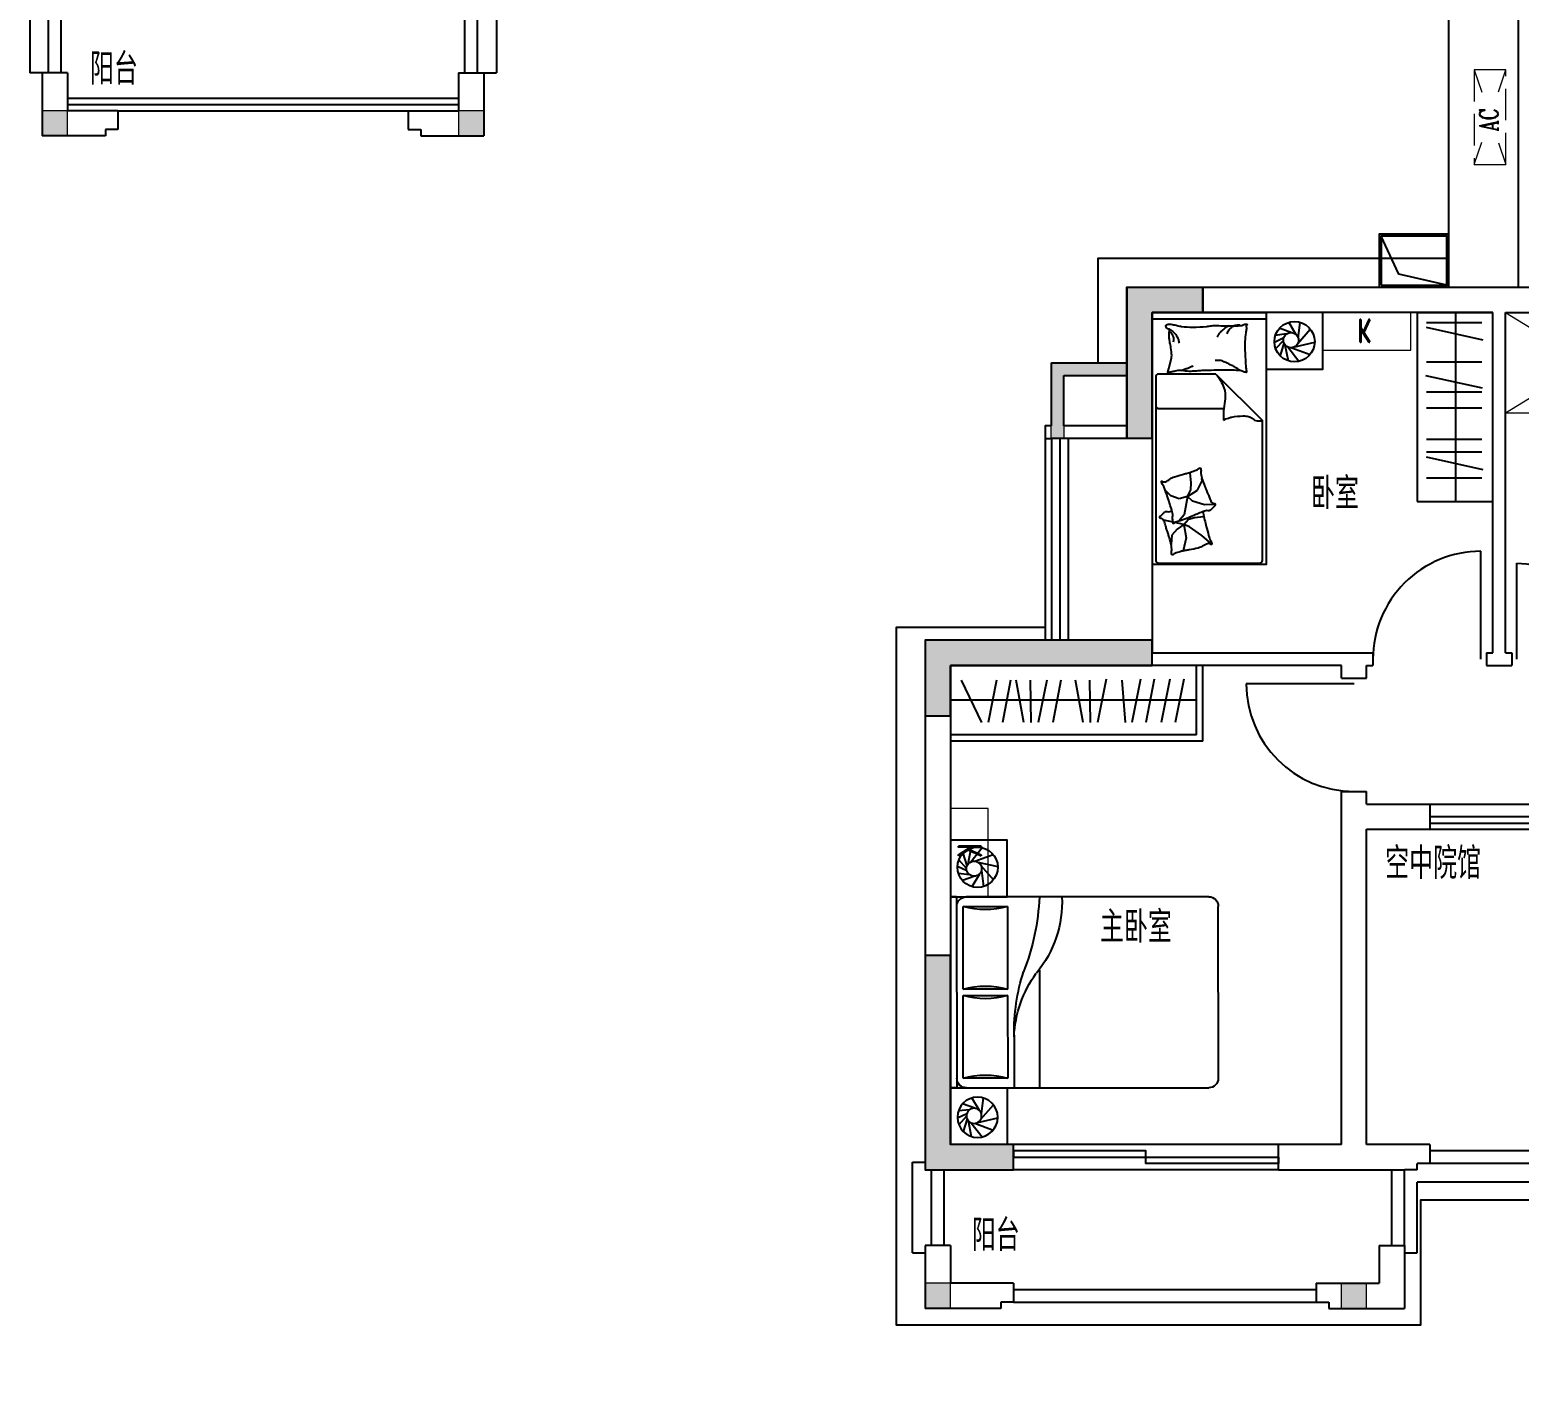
# Model space of a CAD drawing. Extents: x -503369 to -468969, y -592991 to -562131.
# Drawn here: x -502769 to -490959, y -592991 to -582319 of the extents above; entities that cross this region are included whole.
import ezdxf
from ezdxf.enums import TextEntityAlignment as Align

# ---------------------------------------------------------------- set-up
doc = ezdxf.new("R2010")
doc.units = 0
doc.header["$LTSCALE"] = 1000
doc.header["$MEASUREMENT"] = 0
doc.linetypes.add('DASH', pattern=[0.35, 0.25, -0.1])
doc.layers.get('0').update_dxf_attribs({"linetype": 'CONTINUOUS'})
for name, color, linetype, lineweight in [('AC', 11, 'CONTINUOUS', 9), ('FUR1', 223, 'CONTINUOUS', 0), ('GZH1', 8, 'CONTINUOUS', 9), ('GZZ1', 40, 'CONTINUOUS', 9), ('PS', 30, 'CONTINUOUS', 9), ('房间名称', 7, 'CONTINUOUS', 9), ('轴线尺寸', 3, 'CONTINUOUS', 13)]:
    doc.layers.add(name, color=color, linetype=linetype, lineweight=lineweight)
for name, color, linetype in [('F', 8, 'CONTINUOUS'), ('FUR', 8, 'CONTINUOUS'), ('H1', 8, 'CONTINUOUS'), ('see', 200, 'CONTINUOUS'), ('STAIR', 3, 'CONTINUOUS'), ('WALL', 2, 'CONTINUOUS'), ('WINDOW', 3, 'CONTINUOUS'), ('WINDOW_TEXT', 7, 'CONTINUOUS'), ('Z1', 2, 'CONTINUOUS'), ('栏杆', 140, 'CONTINUOUS'), ('烟道', 193, 'CONTINUOUS'), ('热水器', 193, 'CONTINUOUS'), ('看线', 4, 'CONTINUOUS')]:
    doc.layers.add(name, color=color, linetype=linetype)
doc.layers.get('轴线尺寸').off()
doc.styles.add('_HZTXT1', font='romand.shx', dxfattribs={"width": 0.7, "bigfont": 'hztxt.shx'})
doc.styles.add('_ROMANC', font='ROMANC', dxfattribs={"width": 0.6})
doc.styles.add('DIM_FONT', font='ROMAND.shx', dxfattribs={"width": 0.7})
doc.styles.add('SIMPLEX', font='SIMPLEX.SHX')
doc.styles.get("Standard").update_dxf_attribs({"font": 'GBENOR', "bigfont": 'GBCBIG'})
doc.styles.add('ZBHZ', font='simplex.shx', dxfattribs={"width": 0.7, "bigfont": 'zbhz.shx'})

# ---------------------------------------------------------------- blocks, each defined once
blk = doc.blocks.new('dghy')
at = {"layer": 'H1'}
for points in [[(441441, 437841), (441641, 437841), (441441, 436641), (441641, 436641)], [(441641, 437841), (442041, 437841), (441641, 437641), (442041, 437641)], [(439841, 435041), (440041, 434841), (439841, 434441), (440041, 434441)], [(439841, 435041), (441641, 435041), (440041, 434841), (441641, 434841)], [(439841, 432541), (440041, 432541), (439841, 430841), (440041, 431041)], [(440041, 431041), (440541, 431041), (439841, 430841), (440541, 430841)]]:
    blk.add_solid(points, dxfattribs=at)
at = {"layer": 'Z1'}
for points in [[(441641, 437641), (441641, 436641), (441441, 436641), (441441, 437841), (442041, 437841), (442041, 437641)], [(440041, 434841), (441641, 434841), (441641, 435041), (439841, 435041), (439841, 434441), (440041, 434441)], [(440541, 430841), (440541, 431041), (440041, 431041), (440041, 432541), (439841, 432541), (439841, 430841)]]:
    blk.add_lwpolyline(points, close=True, dxfattribs=at)
blk = doc.blocks.new('gdgdg')
at = {"layer": 'see'}
for p, q in [((538862, 351966), (538862, 351366)), ((538962, 351966), (538862, 351966)), ((542562, 351966), (542562, 351366)), ((539012, 351366), (538862, 351366)), ((542412, 351366), (542562, 351366)), ((539562, 351066), (541862, 351066))]:
    blk.add_line(p, q, dxfattribs=at)
at = {"layer": 'WALL'}
for p, q in [((539162, 352166), (539662, 352166)), ((539662, 351966), (539662, 352166)), ((542262, 352166), (541762, 352166)), ((541762, 351966), (541762, 352166)), ((539662, 351966), (538962, 351966)), ((541762, 351966), (542462, 351966)), ((538962, 351366), (538962, 350866)), ((539162, 351366), (538962, 351366)), ((539162, 351366), (539162, 351066)), ((542262, 351366), (542462, 351366)), ((542262, 351366), (542262, 351066)), ((542462, 351366), (542462, 350866)), ((539562, 351066), (539162, 351066)), ((539562, 351066), (539562, 350916)), ((541862, 351066), (541862, 350916)), ((541862, 351066), (542262, 351066)), ((539562, 350916), (539462, 350916)), ((539462, 350916), (539462, 350866)), ((541862, 350916), (541962, 350916)), ((541962, 350916), (541962, 350866)), ((539462, 350866), (538962, 350866)), ((541962, 350866), (542462, 350866))]:
    blk.add_line(p, q, dxfattribs=at)
at = {"layer": 'WINDOW'}
for p, q in [((539662, 352166), (541762, 352166)), ((539662, 351966), (541762, 351966))]:
    blk.add_line(p, q, dxfattribs=at)
for points in [[(539662, 352016), (540712, 352016), (540712, 352066), (539662, 352066)], [(541762, 352066), (540712, 352066), (540712, 352116), (541762, 352116)], [(541762, 352066), (540712, 352066), (540712, 352116), (541762, 352116)]]:
    blk.add_lwpolyline(points, close=True, dxfattribs=at)
at = {"layer": '栏杆'}
for p, q in [((539012, 351366), (539012, 351966)), ((539112, 351366), (539112, 351966)), ((542312, 351366), (542312, 351966)), ((542412, 351366), (542412, 351966)), ((539162, 351166), (542262, 351166)), ((539162, 351116), (542262, 351116))]:
    blk.add_line(p, q, dxfattribs=at)
blk = doc.blocks.new('_C10HGB')
at = {"linetype": 'DASH'}
for p, q in [((0, 250), (177, 191)), ((750, 250), (573, 191)), ((172, 57), (0, 0)), ((575, 58), (750, 0))]:
    blk.add_line(p, q, dxfattribs=at)
blk.add_lwpolyline([(750, 0), (750, 250), (0, 250), (0, 0), (750, 0)], dxfattribs=at)
at = {"style": '_ROMANC', "width": 0.7}
blk.add_text('AC', height=148.6, rotation=360, dxfattribs=at).set_placement((261, 60))
at = {"style": 'DIM_FONT', "width": 0.8, "flags": 9}
for tag in ['XSIZE', 'YSIZE']:
    blk.add_attdef(tag, (0, 0), '', height=0.5, dxfattribs=at)
blk = doc.blocks.new('_DBLK')
blk.add_line((-0.45, 0), (-0.45, -0.95))
blk.add_arc((-0.45, 0), 0.95, 270, 0)
at = {"layer": 'WINDOW_TEXT', "style": 'SIMPLEX', "flags": 9}
blk.add_attdef('A', text='', height=1, dxfattribs=at).set_placement((0, 1.5), align=Align.MIDDLE)
blk = doc.blocks.new('_WBLK')
for p, q in [((-0.5, 0.5), (0.5, 0.5)), ((0.5, 0.1667), (-0.5, 0.1667)), ((0.5, -0.1667), (-0.5, -0.1667)), ((-0.5, -0.5), (0.5, -0.5))]:
    blk.add_line(p, q)
at = {"layer": 'WINDOW_TEXT', "style": 'SIMPLEX', "flags": 9}
blk.add_attdef('A', text='', height=1, dxfattribs=at).set_placement((0, 1.5), align=Align.MIDDLE)
blk = doc.blocks.new('A$C3C1C112D')
for p, q in [((690, 706), (0, 706)), ((0, 50), (0, 706)), ((43, 670), (0, 670)), ((43, 671), (43, 640)), ((43, 640), (126, 640)), ((126, 640), (126, 671)), ((690, 670), (126, 670)), ((468, 619), (468, 607)), ((478, 610), (478, 593)), ((543, 610), (478, 610)), ((543, 593), (543, 610)), ((560, 618), (560, 607)), ((690, 706), (690, 50)), ((0, 561), (690, 561)), ((38, 562), (38, 95)), ((478, 593), (543, 593)), ((652, 562), (652, 95)), ((640, 0), (50, 0)), ((612, 55), (78, 55))]:
    blk.add_line(p, q)
blk.add_lwpolyline([(428, 611, 0.185158), (433, 599, 0.102042), (453, 584, 0.060862), (478, 576, 0.047173), (511, 573, 0.047173), (545, 576, 0.060862), (570, 584, 0.102042), (590, 599, 0.185158), (595, 611, 0.185158), (590, 624, 0.102042), (570, 638, 0.060862), (545, 647, 0.047173), (511, 650, 0.047173), (478, 647, 0.060862), (453, 638, 0.102042), (433, 624, 0.185158)], format="xyb", close=True)
for points in [[(560, 618, 0.259034), (558, 621, 0.076276), (546, 626, 0.036515), (533, 629, 0.026615), (514, 630, 0.026615), (495, 629, 0.036515), (482, 626, 0.076276), (470, 621, 0.259034), (468, 618, 0.078462), (468, 617, 0.056762)], [(560, 607, 0.259034), (558, 611, 0.076276), (546, 616, 0.036515), (533, 618, 0.026615), (514, 619, 0.026615), (495, 618, 0.036515), (482, 616, 0.076276), (470, 611, 0.259034), (468, 607, 0.259034), (470, 604, 0.056762), (478, 600, 0.036515)], [(543, 598, 0.008736), (546, 599, 0.076276), (558, 604, 0.259034), (560, 607, 0.259034)]]:
    blk.add_lwpolyline(points, format="xyb")
blk.add_circle((86, 671), 17.5)
for centre, radius, start, end in [((50, 50), 50, 180.0011, 270.0011), ((78, 95), 40, 180.0011, 270.0011), ((612, 95), 40, 270.0011, 0.0011), ((640, 50), 50, 270.0011, 0.0011)]:
    blk.add_arc(centre, radius, start, end)
at = {"oblique": 0, "width": 0.8, "flags": 9}
for tag in ['XSIZE', 'YSIZE']:
    blk.add_attdef(tag, (345, 706), '', height=0.5, rotation=0.0011, dxfattribs=at)
blk = doc.blocks.new('K')
at = {"layer": 'AC'}
blk.add_lwpolyline([(0, 0), (700, 0), (700, -300), (0, -300)], close=True, dxfattribs=at)
at = {"layer": 'AC', "style": '_HZTXT1', "width": 0.7}
blk.add_text('K', height=180, rotation=360, dxfattribs=at).set_placement((278, -244))
blk = doc.blocks.new('A$C508A78C2')
at = {"layer": 'AC', "xscale": -1, "rotation": 270}
blk.add_blockref('K', (300, 0), dxfattribs=at)
blk = doc.blocks.new('KT1')
at = {"layer": 'AC'}
blk.add_lwpolyline([(243659, 39366), (244009, 39366), (244009, 39966), (243659, 39966)], close=True, dxfattribs=at)
at = {"layer": 'AC', "style": '_HZTXT1', "width": 0.7}
blk.add_text('K', height=180, rotation=270, dxfattribs=at).set_placement((243748, 39714))
blk = doc.blocks.new('f')
at = {"layer": '热水器'}
blk.add_lwpolyline([(497435, 492394), (497435, 492144), (496935, 492144), (496935, 492394)], close=True, dxfattribs=at)
at = {"layer": '热水器', "style": '_HZTXT1', "oblique": -180, "text_generation_flag": 4, "width": 0.7}
blk.add_text('H', height=180, rotation=180, dxfattribs=at).set_placement((497262, 492182))
blk = doc.blocks.new('A$C69646BA1')
at = {"layer": 'FUR1'}
for p, q in [((65, 37), (7, 92)), ((38, 1), (9, 80)), ((519, 0), (38, 1)), ((41, 1), (518, 0)), ((99, 23), (459, 23)), ((420, 105), (138, 106)), ((138, 106), (420, 105)), ((495, 37), (552, 95)), ((548, 78), (519, 0))]:
    blk.add_line(p, q, dxfattribs=at)
for centre, radius in [((281, 173), 31.6), ((281, 173), 23), ((179, 66), 16.3), ((379, 65), 16.3)]:
    blk.add_circle(centre, radius, dxfattribs=at)
for centre, radius, start, end in [((307, 153), 307, 115.0915, 193.7817), ((279, 178), 244, 10.8497, 168.9284), ((279, 203), 250, 63.3535, 114.1543), ((248, 152), 309, 346.3232, 62.5659), ((139, 207), 101, 169.873, 269.3444), ((420, 206), 100, 270.0131, 10.3251), ((100, 73), 50, 226.7074, 269.8889), ((460, 72), 49.8, 269.7832, 315.4333)]:
    blk.add_arc(centre, radius, start, end, dxfattribs=at)
blk = doc.blocks.new('A$C466029EA')
for p, q in [((80, 200), (80, 430)), ((420, 200), (420, 430)), ((110, 260), (390, 260)), ((0, 30), (0, 170)), ((30, 200), (470, 200)), ((500, 170), (500, 30)), ((470, 0), (30, 0))]:
    blk.add_line(p, q)
for centre, radius, start, end in [((477, 413), 398, 143.3619, 202.5495), ((250, 590), 110, 33.4509, 146.5491), ((23, 413), 398, 337.4505, 36.6381), ((30, 170), 30, 90, 180), ((470, 170), 30, 0, 90), ((30, 30), 30, 180, 270), ((470, 30), 30, 270, 0)]:
    blk.add_arc(centre, radius, start, end)
at = {"style": 'DIM_FONT', "width": 0.8, "flags": 9}
for tag in ['YSIZE', 'XSIZE']:
    blk.add_attdef(tag, (250, 0), '', height=0.5, dxfattribs=at)
blk = doc.blocks.new('hdgfd')
at = {"layer": 'FUR1'}
for p, q in [((714922, 322637), (714852, 322637)), ((714852, 322627), (714852, 322637)), ((714922, 322627), (714852, 322627)), ((714862, 322487), (714862, 322627)), ((714912, 322617), (714862, 322617)), ((714912, 322487), (714912, 322627)), ((714922, 322627), (714922, 322637))]:
    blk.add_line(p, q, dxfattribs=at)
for radius, start, end in [(50, 120, 60), (45, 123.749, 56.251), (25, 180, 0)]:
    blk.add_arc((714887, 322487), radius, start, end, dxfattribs=at)
blk = doc.blocks.new('A$C64DF1172')
at = {"layer": 'PS', "linetype": 'ByBlock'}
h = blk.add_hatch(dxfattribs=at)
h.set_pattern_fill('ANSI31', color=256, scale=150, angle=180, style=0)
h.set_pattern_definition([(315, (-453209.595, 198025.227), (-13.25825215, -13.25825215), [])])
h.paths.add_polyline_path([(20, 70, 1), (120, 70, 1)])
for p, q in [((70, 140, 0), (70, 0, 0)), ((0, 70, 0), (140, 70, 0))]:
    blk.add_line(p, q, dxfattribs=at)
blk.add_circle((70, 70, 0), 50, dxfattribs=at)
blk = doc.blocks.new('JAFDSF')
at = {"layer": 'FUR1'}
for p, q in [((707041, 322322), (705741, 322322)), ((705741, 321522), (707041, 322322)), ((707041, 321522), (705741, 322322))]:
    blk.add_line(p, q, dxfattribs=at)
at = {"layer": 'WALL'}
for p, q in [((707041, 322322), (707041, 321522)), ((707041, 322322), (707341, 322322)), ((707141, 322222), (707141, 321522)), ((707341, 322222), (707141, 322222)), ((707141, 321522), (707341, 321522))]:
    blk.add_line(p, q, dxfattribs=at)
at = {"layer": 'FUR1', "xscale": -1}
for name, p, rotation in [('A$C69646BA1', (707342, 323850), 89.88893833648052), ('A$C466029EA', (707341, 323072), 90), ('hdgfd', (384404, -392965), 270)]:
    blk.add_blockref(name, p, dxfattribs=dict(at, rotation=rotation))
at = {"layer": 'PS', "xscale": 1.5, "yscale": 1.5, "zscale": 1.5, "rotation": 270}
blk.add_blockref('A$C64DF1172', (707036, 322577, 0), dxfattribs=at)
blk = doc.blocks.new('sdsf')
at = {"layer": '烟道'}
for points in [[(791666, 418028), (792216, 418028), (792216, 418448), (791666, 418448)], [(791681, 418043), (792201, 418043), (792201, 418433), (791681, 418433)]]:
    blk.add_lwpolyline(points, close=True, dxfattribs=at)
blk.add_lwpolyline([(792201, 418043), (791822, 418132), (791681, 418433)], dxfattribs=at)
blk = doc.blocks.new('REF1')
for p, q in [((-300, -566), (300, -566)), ((-250, -610), (-250, -650)), ((-250, -650), (-220, -650)), ((-220, -610), (-220, -650))]:
    blk.add_line(p, q)
blk.add_lwpolyline([(-300, -610), (300, -610), (300, 0), (-300, 0)], close=True)
blk = doc.blocks.new('M_E29JIV')
at = {"color": 0, "linetype": 'ByBlock'}
for p, q in [((0, -307), (0, 307)), ((31, 337), (419, 337)), ((82, 245), (82, 40)), ((358, 307), (143, 307)), ((419, -20), (419, 245)), ((450, 307), (450, -307)), ((48, 2), (57, -12)), ((59, 31), (163, 70)), ((173, 53), (87, -18)), ((163, 70), (173, 53)), ((143, -82), (358, -82)), ((82, -184), (82, -245)), ((358, -123), (143, -123)), ((419, -245), (419, -184)), ((419, -338), (31, -338)), ((143, -307), (358, -307))]:
    blk.add_line(p, q, dxfattribs=at)
for centre, radius in [((251, 112), 25.6), ((51, 61), 20.5), ((51, -61), 20.5), ((51, -143), 20.5), ((251, -210), 25.6)]:
    blk.add_circle(centre, radius, dxfattribs=at)
for centre, radius, start, end in [((31, 307), 30.7, 90, 180), ((143, 245), 61.4, 90, 180), ((358, 245), 61.4, 0, 90), ((419, 307), 30.7, 0, 90), ((66, 12), 20.5, 110.5377, 210), ((74, -2), 20.5, 210, 309.4623), ((143, -20), 61.4, 180, 270), ((358, -20), 61.4, 270, 0), ((143, -184), 61.4, 90, 180), ((358, -184), 61.4, 0, 90), ((31, -307), 30.7, 180, 270), ((143, -245), 61.4, 180, 270), ((358, -245), 61.4, 270, 0), ((419, -307), 30.7, 270, 0)]:
    blk.add_arc(centre, radius, start, end, dxfattribs=at)
at = {"style": 'DIM_FONT', "width": 0.8, "flags": 9}
for tag in ['XSIZE', 'YSIZE']:
    blk.add_attdef(tag, (0, 0), '', height=0.5, dxfattribs=at)
blk = doc.blocks.new('A$C65CE207E')
for p, q in [((500, 700), (0, 700)), ((0, 700), (0, 0)), ((44, 649), (387, 649)), ((44, 27), (44, 649)), ((52, 607), (68, 607)), ((52, 543), (52, 607)), ((77, 624), (66, 624)), ((68, 607), (68, 543)), ((100, 27), (100, 649)), ((387, 649), (387, 27)), ((500, 0), (500, 700)), ((68, 543), (52, 543)), ((78, 532), (66, 532)), ((52, 70), (52, 134)), ((52, 134), (68, 134)), ((77, 151), (66, 151)), ((68, 134), (68, 70)), ((387, 27), (44, 27)), ((68, 70), (52, 70)), ((78, 59), (66, 59)), ((0, 0), (500, 0))]:
    blk.add_line(p, q)
for points in [[(57, 607, -0.008736), (58, 610, -0.076276), (63, 622, -0.259034), (66, 624, -0.259034)], [(66, 624, -0.259034), (70, 622, -0.076276), (75, 610, -0.036515), (77, 597, -0.026615), (78, 578, -0.026615), (77, 559, -0.036515), (75, 546, -0.076276), (70, 534, -0.259034), (66, 532, -0.259034), (63, 534, -0.056762), (59, 543, -0.036515)], [(77, 624, -0.259034), (80, 622, -0.076276), (85, 610, -0.036515), (88, 597, -0.026615), (89, 578, -0.026615), (88, 559, -0.036515), (85, 546, -0.076276), (80, 534, -0.259034), (77, 532, -0.078462), (76, 532, -0.056762)], [(57, 134, -0.008736), (58, 137, -0.076276), (63, 149, -0.259034), (66, 151, -0.259034)], [(66, 151, -0.259034), (70, 149, -0.076276), (75, 137, -0.036515), (77, 124, -0.026615), (78, 105, -0.026615), (77, 86, -0.036515), (75, 73, -0.076276), (70, 61, -0.259034), (66, 59, -0.259034), (63, 61, -0.056762), (59, 70, -0.036515)], [(77, 151, -0.259034), (80, 149, -0.076276), (85, 137, -0.036515), (88, 124, -0.026615), (89, 105, -0.026615), (88, 86, -0.036515), (85, 73, -0.076276), (80, 61, -0.259034), (77, 59, -0.078462), (76, 59, -0.056762)]]:
    blk.add_lwpolyline(points, format="xyb")
for centre, radius in [((241, 484), 82.5), ((241, 484), 31.6), ((241, 192), 82.5), ((241, 192), 31.6)]:
    blk.add_circle(centre, radius)
at = {"oblique": -180, "text_generation_flag": 4, "width": 0.8, "flags": 9}
for tag in ['YSIZE', 'XSIZE']:
    blk.add_attdef(tag, (500, 350), '', height=0.5, rotation=90, dxfattribs=at)
blk = doc.blocks.new('ht')
at = {"layer": '烟道'}
for points in [[(452112, 309628), (452112, 309078), (451612, 309078), (451612, 309628)], [(452097, 309613), (452097, 309093), (451627, 309093), (451627, 309613)]]:
    blk.add_lwpolyline(points, close=True, dxfattribs=at)
blk.add_lwpolyline([(452097, 309093), (452008, 309471), (451627, 309613)], dxfattribs=at)
blk = doc.blocks.new('hgsgdf')
at = {"layer": 'FUR1', "linetype": 'DASH'}
for p, q in [((673924, 475258), (673924, 477108)), ((675324, 477108), (674024, 477108))]:
    blk.add_line(p, q, dxfattribs=at)
at = {"layer": 'FUR1'}
for p in [(674124, 475258), (675324, 477058)]:
    blk.add_line(p, (674124, 477058), dxfattribs=at)
at = {"layer": 'see'}
blk.add_line((671624, 467658), (669824, 467658), dxfattribs=at)
at = {"layer": 'STAIR'}
for q in [(670674, 477058), (670074, 474758)]:
    blk.add_line((670074, 477058), q, dxfattribs=at)
at = {"layer": 'WALL'}
for p, q in [((670774, 477858), (670524, 477858)), ((670774, 477858), (670774, 477658)), ((671774, 477858), (671824, 477858)), ((671774, 477858), (671774, 477658)), ((672024, 477858), (675424, 477858)), ((670774, 477658), (670724, 477658)), ((671774, 477658), (673324, 477658)), ((673324, 476858), (673324, 477658)), ((673524, 477658), (675324, 477658)), ((673524, 476858), (673524, 477658)), ((675324, 474658), (675324, 477658)), ((673524, 476858), (673324, 476858)), ((673324, 474758), (673324, 475658)), ((673524, 475658), (673324, 475658)), ((673524, 474658), (673524, 475658)), ((667524, 473658), (667524, 474758)), ((667524, 474758), (670924, 474758)), ((670924, 474558), (670924, 474758)), ((671824, 474758), (672374, 474758)), ((671824, 474558), (671824, 474758)), ((672374, 474758), (672374, 474558)), ((673274, 474758), (673324, 474758)), ((673274, 474758), (673274, 474558)), ((674424, 474658), (673524, 474658)), ((674424, 474558), (674424, 474658)), ((675324, 474658), (675224, 474658)), ((675224, 474558), (675224, 474658)), ((670424, 474558), (667724, 474558)), ((667724, 473558), (667724, 474558)), ((670424, 471858), (670424, 474558)), ((670524, 471858), (670524, 474558)), ((670524, 474558), (670924, 474558)), ((672124, 473858), (672124, 474558)), ((672374, 474558), (672324, 474558)), ((672324, 471758), (672324, 474558)), ((674424, 474558), (673274, 474558)), ((675324, 474558), (675224, 474558)), ((675324, 467958), (675324, 474558)), ((672124, 471958), (672124, 473758)), ((667724, 471958), (665924, 471958)), ((665924, 471958), (665924, 467758)), ((667724, 471958), (667724, 471858)), ((671374, 471958), (672124, 471958)), ((667724, 471858), (669474, 471858)), ((669474, 471858), (669474, 471758)), ((670374, 471858), (670424, 471858)), ((670374, 471858), (670374, 471758)), ((670524, 471858), (670574, 471858)), ((670574, 471858), (670574, 471758)), ((671374, 471858), (671374, 471758)), ((669224, 471758), (666124, 471758)), ((666124, 471758), (666124, 467958)), ((669224, 471658), (669224, 471758)), ((669424, 471758), (669474, 471758)), ((669424, 471658), (669424, 471758)), ((670374, 471758), (670574, 471758)), ((671374, 471758), (672324, 471758)), ((669224, 471658), (669424, 471658)), ((669224, 470758), (669424, 470758)), ((669224, 467958), (669224, 470758)), ((669424, 470658), (669424, 470758)), ((669424, 470658), (669924, 470658)), ((669924, 470658), (669924, 470458)), ((671524, 470658), (671524, 470458)), ((671924, 470658), (671524, 470658)), ((671924, 470658), (671924, 467958)), ((669424, 467958), (669424, 470458)), ((669424, 470458), (669924, 470458)), ((671524, 470458), (671724, 470458)), ((671724, 470458), (671724, 467958)), ((669924, 467958), (669424, 467958)), ((669924, 467958), (669924, 467808)), ((671524, 467958), (671524, 467808)), ((671524, 467958), (671724, 467958)), ((671924, 467958), (672324, 467958)), ((672324, 467958), (672324, 467758)), ((674624, 467958), (675324, 467958)), ((674624, 467958), (674624, 467758)), ((669924, 467808), (669824, 467808)), ((669824, 467758), (669824, 467808)), ((671524, 467808), (671624, 467808)), ((671624, 467758), (671624, 467808)), ((669824, 467758), (669724, 467758)), ((671624, 467758), (672324, 467758)), ((674624, 467758), (675324, 467758))]:
    blk.add_line(p, q, dxfattribs=at)
at = {"layer": 'WINDOW'}
for p, q in [((667724, 473558), (667724, 471958)), ((669924, 470658), (671524, 470658)), ((669924, 470458), (671524, 470458)), ((672324, 467958), (674624, 467958)), ((672324, 467758), (674624, 467758))]:
    blk.add_line(p, q, dxfattribs=at)
for points in [[(669924, 470508), (670724, 470508), (670724, 470558), (669924, 470558)], [(671524, 470558), (670724, 470558), (670724, 470608), (671524, 470608)], [(671524, 470558), (670724, 470558), (670724, 470608), (671524, 470608)], [(672324, 467808), (673424, 467808), (673424, 467858), (672324, 467858)], [(674624, 467858), (673424, 467858), (673424, 467908), (674624, 467908)], [(674624, 467858), (673424, 467858), (673424, 467908), (674624, 467908)]]:
    blk.add_lwpolyline(points, close=True, dxfattribs=at)
at = {"layer": '栏杆'}
for p, q in [((670624, 477658), (670624, 474758)), ((670724, 477658), (670724, 474758)), ((671524, 467908), (669924, 467908)), ((671524, 467808), (669924, 467808))]:
    blk.add_line(p, q, dxfattribs=at)
at = {"layer": 'AC'}
for name, p, rotation in [('_C10HGB', (670527, 475732), 90), ('A$C508A78C2', (666423, 470623), 180)]:
    blk.add_blockref(name, p, dxfattribs=dict(at, rotation=rotation))
at = {"layer": 'AC', "xscale": -1}
for name, p, rotation in [('K', (669074, 474258), 180), ('KT1', (714689, 711967), 90)]:
    blk.add_blockref(name, p, dxfattribs=dict(at, rotation=rotation))
at = {"layer": 'FUR1'}
blk.add_blockref('ht', (221911, 168031), dxfattribs=at)
for name, p, rotation in [('A$C65CE207E', (675074, 477108), 90), ('M_E29JIV', (673592, 476268), 4.66907463e-08), ('REF1', (673524, 474958), 89.99999993663398)]:
    blk.add_blockref(name, p, dxfattribs=dict(at, rotation=rotation))
at = {"layer": 'FUR1', "xscale": 0.9916666666395026, "yscale": 0.9916666666395026, "zscale": 0.9916666666666667, "rotation": 270.0000004304741}
blk.add_blockref('A$C3C1C112D', (672547, 477594), dxfattribs=at)
at = {"layer": 'WINDOW'}
for name, p, xscale, yscale, zscale in [('_DBLK', (671274, 477758), 1000, 1000, 1000), ('_WBLK', (671374, 474658), 900, 200, 900), ('_DBLK', (672824, 474658), 900, 900, 900)]:
    blk.add_blockref(name, p, dxfattribs=dict(at, xscale=xscale, yscale=yscale, zscale=zscale))
for name, p, xscale, yscale, zscale, rotation in [('_WBLK', (673424, 476258), 1200, 200.0000000001164, 1200, 90), ('_DBLK', (674824, 474608), 800, 800, 800, 180), ('_DBLK', (669924, 471808), 900, 900, 900, 180), ('_DBLK', (670974, 471808), -800, 800, 800, 180), ('_DBLK', (669324, 471208), 900, 900, 900, 270)]:
    blk.add_blockref(name, p, dxfattribs=dict(at, xscale=xscale, yscale=yscale, zscale=zscale, rotation=rotation))
at = {"layer": '房间名称', "xscale": -1, "rotation": 180}
blk.add_blockref('JAFDSF', (-35217, 796080), dxfattribs=at)
at = {"layer": '烟道'}
blk.add_blockref('sdsf', (-122142, 56730), dxfattribs=at)
at = {"layer": '热水器', "rotation": 90}
blk.add_blockref('f', (1165468, -20077), dxfattribs=at)
blk = doc.blocks.new('l4')
at = {"layer": 'GZH1'}
for points in [[(443048, 432176), (443248, 432176), (443048, 431976), (443248, 431976)], [(446348, 432176), (446548, 432176), (446348, 431976), (446548, 431976)], [(451048, 430176), (451148, 430076), (451048, 429576), (451148, 429576)], [(451048, 430176), (451648, 430176), (451148, 430076), (451648, 430076)], [(450048, 422876), (450248, 422876), (450048, 422676), (450248, 422676)], [(453348, 422876), (453548, 422876), (453348, 422676), (453548, 422676)]]:
    blk.add_solid(points, dxfattribs=at)
at = {"layer": 'GZZ1'}
for points in [[(443048, 431976), (443248, 431976), (443248, 432176), (443048, 432176)], [(446348, 431976), (446548, 431976), (446548, 432176), (446348, 432176)], [(450048, 422676), (450248, 422676), (450248, 422876), (450048, 422876)], [(453348, 422676), (453548, 422676), (453548, 422876), (453348, 422876)]]:
    blk.add_lwpolyline(points, close=True, dxfattribs=at)
blk.add_lwpolyline([(451648, 430076), (451148, 430076), (451148, 429576), (451048, 429576), (451048, 430176), (451648, 430176)], dxfattribs=at)
at = {"layer": 'H1'}
for points in [[(451648, 430776), (451848, 430776), (451648, 429576), (451848, 429576)], [(451848, 430776), (452248, 430776), (451848, 430576), (452248, 430576)], [(450048, 427976), (450248, 427776), (450048, 427376), (450248, 427376)], [(450048, 427976), (451848, 427976), (450248, 427776), (451848, 427776)], [(450048, 425476), (450248, 425476), (450048, 423776), (450248, 423976)], [(450248, 423976), (450748, 423976), (450048, 423776), (450748, 423776)]]:
    blk.add_solid(points, dxfattribs=at)
at = {"layer": 'Z1'}
for points in [[(451848, 430576), (451848, 429576), (451648, 429576), (451648, 430776), (452248, 430776), (452248, 430576)], [(450248, 427776), (451848, 427776), (451848, 427976), (450048, 427976), (450048, 427376), (450248, 427376)], [(450748, 423776), (450748, 423976), (450248, 423976), (450248, 425476), (450048, 425476), (450048, 423776)]]:
    blk.add_lwpolyline(points, close=True, dxfattribs=at)
blk = doc.blocks.new('A$C3D226BC4')
for p, q in [((0, 0), (0, 1500)), ((600, 1500), (0, 1500)), ((526, 1421, 0), (86, 1421, 0)), ((294, 0, 0), (294, 1500, 0)), ((600, 1500), (600, 0)), ((528, 1382, 0), (79, 1283, 0)), ((526, 1107, 0), (86, 1107, 0)), ((81, 900, 0), (530, 998, 0)), ((526, 871, 0), (86, 871, 0)), ((526, 742, 0), (86, 742, 0)), ((526, 494, 0), (86, 494, 0)), ((526, 393, 0), (86, 393, 0)), ((528, 354, 0), (79, 255, 0)), ((526, 187, 0), (86, 187, 0)), ((600, 0), (0, 0))]:
    blk.add_line(p, q)
blk = doc.blocks.new('M_C55HKH')
for p, q in [((0, -52), (900, -52)), ((26, -509), (26, -1968)), ((503, -489), (46, -489)), ((503, -489), (872, -858)), ((46, -761), (564, -761)), ((872, -1968), (872, -858)), ((299, -1273), (295, -1270)), ((307, -1352), (299, -1273)), ((146, -1456), (100, -1409)), ((278, -1459), (305, -1407)), ((278, -1459), (357, -1410)), ((305, -1407), (307, -1352)), ((357, -1410), (393, -1337)), ((393, -1337), (392, -1318)), ((211, -1478), (146, -1456)), ((278, -1459), (211, -1478)), ((278, -1459), (251, -1606)), ((317, -1498), (278, -1459)), ((412, -1527), (317, -1498)), ((495, -1523), (412, -1527)), ((163, -1664), (89, -1649)), ((219, -1643), (211, -1652)), ((251, -1606), (219, -1643)), ((249, -1682), (286, -1639)), ((286, -1639), (333, -1628)), ((333, -1628), (405, -1618)), ((154, -1766), (147, -1841)), ((196, -1718), (154, -1766)), ((249, -1682), (175, -1667)), ((249, -1682), (196, -1718)), ((249, -1682), (266, -1787)), ((292, -1700), (249, -1682)), ((391, -1769), (292, -1700)), ((469, -1839), (391, -1769)), ((266, -1787), (243, -1892)), ((46, -1988), (852, -1988))]:
    blk.add_line(p, q)
blk.add_lwpolyline([(0, -2000), (0, 0), (900, 0), (900, -2000)], close=True)
for points in [[(135, -134, -0.263368), (107, -115, -0.494818), (116, -96, -0.049225), (134, -94, -0.036831), (158, -96, -0.031893), (196, -104, 0.035782), (230, -111, 0.032941), (319, -117, 0.026564), (430, -111, 0.017905), (468, -106, -0.033397), (488, -104, -0.03204), (525, -104, 0.018442), (590, -107, 0.010837), (654, -107, 0.014624), (702, -104, 0.111249), (725, -96, -0.153708), (742, -92, -0.076444), (749, -94, -0.215512), (751, -96, -0.585858), (748, -99, 0.363489), (744, -102, 0.191716), (743, -113, -0.129675), (745, -130, -0.01735), (742, -147, 0.019326), (740, -162, 0.018818), (733, -230, 0.021828), (732, -289, 0.006204), (734, -323, 0.001963), (740, -430, 0.028341), (744, -466, -0.117014), (744, -475, -0.36606), (742, -476, -0.03973), (728, -473, -0.048309), (715, -468, 0.062981), (704, -464, 0.04058), (681, -461, 0.014345), (614, -458, 0.005484), (488, -459, 0.007153), (392, -462, 0.008762), (350, -465, -0.008153), (304, -468, -0.06251), (247, -463, 0.078669), (201, -461, 0.047825), (179, -466, -0.034494), (148, -473, -0.023571), (123, -476, -0.510228), (122, -475), (129, -445), (150, -363, 0.073041), (152, -343, 0.023305), (146, -282, 0.018299), (142, -259, -0.01097), (135, -221, -0.042281), (132, -187, -0.027201), (135, -133)], [(609, -107, 0.027842), (585, -118, 0.048685), (573, -126, 0.023666), (545, -150, 0.031223), (526, -171, 0.046801), (521, -179, 0.023191), (513, -196)], [(691, -102, 0.088153), (656, -105, 0.088153), (625, -120, 0.077547), (604, -142, 0.077547), (590, -169)], [(133, -150, -0.05369), (148, -163, -0.070312), (156, -175, -0.015448), (159, -183, -0.013244), (163, -194, -0.082127), (166, -212, -0.064164), (163, -235)], [(135, -134, -0.077379), (170, -159, -0.077379), (195, -194, -0.047525), (205, -218, -0.047525), (210, -244)], [(225, -460, 0.009729), (253, -451, 0.009729), (280, -441, 0.007971), (301, -432, 0.007971), (323, -423)], [(695, -462, 0.016108), (656, -436, 0.024599), (629, -421, 0.009477), (580, -397, 0.015937), (550, -385, 0.072521), (534, -381, 0.033339), (498, -381)], [(503, -489, -0.085272), (566, -599, -0.124044), (575, -686), (562, -782), (563, -854)], [(563, -854, -0.027362), (602, -838, -0.040834), (629, -830, -0.038441), (717, -821, -0.076528), (761, -826, -0.103649), (788, -840, 0.093398), (818, -857, 0.072727), (841, -861, 0.052315), (872, -858)], [(400, -1581, 0.025626), (402, -1591, 0.0108), (426, -1697, 0.00456), (445, -1769, 0.01125), (454, -1797, 0.069394), (462, -1813, -0.079756), (468, -1827, -0.106399), (469, -1839, -0.328642), (466, -1842, -0.299547), (461, -1840, 0.189917), (454, -1835, 0.033518), (446, -1833, 0.075627), (442, -1833, 0.053489), (436, -1835, 0.017838), (418, -1843, 0.038394), (397, -1855, -0.059529), (384, -1862, -0.035943), (362, -1869, -0.011245), (291, -1884, -0.006203), (259, -1889, 0.010783), (241, -1893, 0.019485), (230, -1895, 0.005062), (188, -1908, 0.101392), (167, -1919, -0.223768), (156, -1922, -0.25558), (153, -1920, -0.081563), (150, -1907, -0.071805), (151, -1893, 0.069985), (152, -1879, 0.03546), (145, -1831, 0.029432), (130, -1774, 0.001554), (121, -1746, -0.00152), (112, -1718, -0.004735), (102, -1689, 0.00382), (91, -1653, 0.296001), (66, -1634, -0.649774), (61, -1616, -0.02319), (65, -1613, 0.0288), (68, -1610, 0.005727), (73, -1605, -0.004358), (80, -1599, -0.027528), (94, -1586, -0.046214), (104, -1580, -0.194121), (117, -1579, 0.133719), (137, -1580, 0.005779), (155, -1575, 0.008882)]]:
    blk.add_lwpolyline(points, format="xyb")
blk.add_lwpolyline([(345, -1251, 0.101392), (366, -1238, -0.223768), (377, -1234, -0.25558), (380, -1236, -0.081563), (384, -1249, -0.071805), (384, -1263, 0.069985), (384, -1277, 0.03546), (394, -1324, 0.029432), (414, -1380, 0.001554), (425, -1407, -0.00152), (437, -1434, -0.004735), (448, -1462, 0.00382), (462, -1497, 0.296001), (488, -1515, -0.649774), (495, -1532, -0.02319), (491, -1536, 0.0288), (488, -1539, 0.005727), (484, -1544, -0.004358), (478, -1551, -0.027528), (464, -1564, -0.046214), (455, -1571, -0.194121), (442, -1573, 0.133719), (422, -1574, 0.011505), (387, -1586, 0.008882), (343, -1604, 0.012426), (286, -1629, -0.033612), (264, -1637), (218, -1652), (182, -1663, 0.224341), (170, -1674, -0.722772), (163, -1673, -0.103513), (163, -1670, 0.053465), (163, -1664, 0.030109), (161, -1646, -0.031436), (159, -1628, -0.05324), (160, -1616, 0.05518), (161, -1604, 0.056271), (157, -1583, 0.0108), (124, -1480, 0.00456), (100, -1409, 0.01125), (89, -1381, 0.069394), (80, -1366, -0.079756), (73, -1353, -0.106399), (71, -1341, -0.328642), (74, -1338, -0.299547), (79, -1340, 0.189917), (86, -1344, 0.033518), (94, -1345, 0.075627), (98, -1345, 0.053489), (104, -1343, 0.017838), (122, -1333, 0.038394), (141, -1319, -0.059529), (154, -1311, -0.035943), (175, -1303, -0.011245), (245, -1283, -0.006203), (276, -1275, 0.010783), (295, -1270, 0.019485), (305, -1266, 0.005062)], format="xyb", close=True)
for centre, start, end in [((46, -509), 90, 180), ((46, -741), 180, 270), ((46, -1968), 180, 270), ((852, -1968), 270, 0)]:
    blk.add_arc(centre, 20, start, end)
at = {"style": 'DIM_FONT', "width": 0.8, "flags": 9}
for tag in ['XSIZE', 'YSIZE']:
    blk.add_attdef(tag, (0, 0), '', height=0.5, dxfattribs=at)
blk = doc.blocks.new('M_C5')
for p, q in [((-71, 21), (-106, 120)), ((-60, 63), (-50, 152)), ((-28, 86), (7, 160)), ((-9, 88), (59, 149)), ((-54, -14), (-154, 45)), ((12, 83), (112, 114)), ((26, 75), (152, 50)), ((42, 53), (156, -35)), ((48, 21), (102, -123)), ((-26, -30), (-153, -47)), ((14, -26), (-99, -126)), ((41, -2), (5, -160))]:
    blk.add_line(p, q)
for centre, radius in [((0, 0), 160), ((-11, 28), 60)]:
    blk.add_circle(centre, radius)
at = {"width": 0.8, "flags": 9}
for tag in ['XSIZE', 'YSIZE']:
    blk.add_attdef(tag, (0, 0), '', height=0.5, dxfattribs=at)
blk = doc.blocks.new('A$C19441411')
at = {"layer": 'F'}
for p, q in [((0, 451), (0, 1965)), ((51, 1965), (0, 1965)), ((50, 451), (51, 1965)), ((455, 1890), (101, 1890)), ((101, 1890), (101, 1234)), ((127, 1965), (2049, 1965)), ((505, 1549), (505, 1965)), ((707, 1031), (707, 1965)), ((454, 1233), (455, 1890)), ((2125, 1889), (2124, 526)), ((101, 1234), (454, 1233)), ((454, 1183), (101, 1183)), ((101, 1183), (101, 527)), ((454, 527), (454, 1183)), ((101, 527), (454, 527)), ((50, 451), (0, 451)), ((2049, 451), (126, 451))]:
    blk.add_line(p, q, dxfattribs=at)
for points in [[(0, 1965), (450, 1965), (451, 2415), (1, 2415)], [(0, 450), (450, 450), (451, 0), (1, 0)]]:
    blk.add_lwpolyline(points, close=True, dxfattribs=at)
for centre, radius, start, end in [((127, 1890), 75.7, 89.9835, 179.9835), ((278, 2495), 631, 253.7233, 286.2437), ((2049, 1889), 75.7, 359.9835, 89.9835), ((1432, 1602), 928, 182.5233, 216.0238), ((2089, 1528), 1584, 179.2416, 197.7868), ((278, 628), 631, 73.7233, 106.2437), ((278, 1789), 631, 253.7233, 286.2437), ((-1149, 367), 1857, 2.5995, 21.3904), ((-6, 489), 892, 357.5507, 39.5296), ((126, 527), 75.7, 179.9835, 269.9835), ((277, -79), 631, 73.7233, 106.2437), ((2049, 526), 75.7, 269.9835, 359.9835)]:
    blk.add_arc(centre, radius, start, end, dxfattribs=at)
at = {"layer": 'F', "extrusion": (0, 0, -1), "xscale": -1, "zscale": -1, "rotation": 270.016524208679}
blk.add_blockref('M_C5', (-216, 2199), dxfattribs=at)
at = {"layer": 'F', "extrusion": (0, 0, -1), "zscale": -1, "rotation": 269.983475791321}
blk.add_blockref('M_C5', (-216, 216), dxfattribs=at)
blk = doc.blocks.new('A$C319D3F88')
for p, q in [((240, 272), (181, 372)), ((256, 245), (272, 371)), ((140, 247), (66, 211)), ((163, 279), (73, 268)), ((204, 289), (105, 324)), ((252, 204), (351, 318)), ((138, 227), (76, 160)), ((142, 206), (111, 107)), ((150, 193), (176, 66)), ((173, 176), (261, 62)), ((205, 170), (349, 116)), ((228, 178), (386, 213))]:
    blk.add_line(p, q)
blk.add_lwpolyline([(0, 0), (450, 0), (450, 450), (0, 450)], close=True)
for centre, radius in [((226, 218), 160), ((198, 230), 60)]:
    blk.add_circle(centre, radius)

msp = doc.modelspace()

# ---------------------------------------------------------------- linework, layer by layer
at = {"layer": 'F', "linetype": 'Continuous'}
for p, q in [((-493519, -587911), (-493519, -587361)), ((-493469, -587961), (-493469, -587361)), ((-493519, -587911), (-495469, -587911)), ((-493469, -587961), (-495469, -587961))]:
    msp.add_line(p, q, dxfattribs=at)
at = {"layer": 'F'}
for p, q in [((-495220, -587815), (-495381, -587479)), ((-495105, -587479), (-495171, -587815)), ((-494993, -587479), (-495056, -587815)), ((-494888, -587815), (-494949, -587479)), ((-494830, -587815), (-494835, -587479)), ((-494706, -587479), (-494773, -587815)), ((-494594, -587479), (-494657, -587815)), ((-494418, -587815), (-494478, -587479)), ((-494359, -587815), (-494364, -587479)), ((-494234, -587469), (-494302, -587815)), ((-494081, -587815), (-494109, -587479)), ((-493962, -587469), (-494030, -587815)), ((-493853, -587469), (-493921, -587815)), ((-493729, -587469), (-493798, -587815)), ((-493620, -587469), (-493688, -587815)), ((-493519, -587636), (-495469, -587636))]:
    msp.add_line(p, q, dxfattribs=at)
at = {"layer": 'see'}
for p, q in [((-494719, -585561), (-494719, -587161)), ((-495769, -592021), (-495769, -591301)), ((-495769, -591301), (-495669, -591301)), ((-491769, -592021), (-491769, -591461)), ((-495769, -592021), (-495669, -592021)), ((-491869, -592021), (-491769, -592021))]:
    msp.add_line(p, q, dxfattribs=at)
at = {"layer": 'WALL'}
for p, q in [((-494669, -584961), (-494069, -584961)), ((-494669, -585461), (-494669, -584961)), ((-494569, -585061), (-494069, -585061)), ((-494569, -585461), (-494569, -585061)), ((-494069, -585461), (-494569, -585461)), ((-493869, -585561), (-494669, -585561)), ((-494969, -591361), (-494969, -591161)), ((-492369, -591161), (-492869, -591161)), ((-492869, -591361), (-492869, -591161)), ((-492869, -591361), (-491869, -591361)), ((-495669, -591961), (-495669, -592461)), ((-495469, -591961), (-495669, -591961)), ((-495469, -591961), (-495469, -592261)), ((-492069, -591961), (-492069, -592261)), ((-492069, -591961), (-491869, -591961)), ((-491869, -591961), (-491869, -592461)), ((-494969, -592261), (-495469, -592261)), ((-494969, -592261), (-494969, -592411)), ((-492569, -592261), (-492569, -592411)), ((-492569, -592261), (-492069, -592261)), ((-495069, -592461), (-495669, -592461)), ((-494969, -592411), (-495069, -592411)), ((-495069, -592411), (-495069, -592461)), ((-492569, -592411), (-492469, -592411)), ((-492469, -592411), (-492469, -592461)), ((-492469, -592461), (-491869, -592461))]:
    msp.add_line(p, q, dxfattribs=at)
msp.add_lwpolyline([(-494669, -585461), (-494719, -585461), (-494719, -585561), (-494669, -585561)], dxfattribs=at)
at = {"layer": 'WINDOW'}
for p, q in [((-494669, -585561), (-494669, -587161)), ((-494602, -585561), (-494602, -587161)), ((-494535, -585561), (-494535, -587161)), ((-492869, -591161), (-494969, -591161)), ((-492869, -591361), (-494969, -591361))]:
    msp.add_line(p, q, dxfattribs=at)
for points in [[(-494969, -591261), (-493919, -591261), (-493919, -591211), (-494969, -591211)], [(-494969, -591261), (-493919, -591261), (-493919, -591211), (-494969, -591211)], [(-492869, -591311), (-493919, -591311), (-493919, -591261), (-492869, -591261)]]:
    msp.add_lwpolyline(points, close=True, dxfattribs=at)
at = {"layer": '栏杆'}
for p, q in [((-495619, -591961), (-495619, -591361)), ((-495519, -591961), (-495519, -591361)), ((-491969, -591961), (-491969, -591361)), ((-491869, -591961), (-491869, -591361)), ((-494969, -592311), (-492569, -592311)), ((-494969, -592411), (-492569, -592411))]:
    msp.add_line(p, q, dxfattribs=at)
at = {"layer": '看线'}
for points in [[(-494299, -584961), (-494299, -584131), (-491519, -584131)], [(-494719, -587061), (-495899, -587061), (-495899, -592591), (-491739, -592591), (-491739, -591601), (-490009, -591601), (-490009, -592991), (-486169, -592991)]]:
    msp.add_lwpolyline(points, dxfattribs=at)

# ---------------------------------------------------------------- block references
msp.add_blockref('hgsgdf', (-1161593, -1059119))
at = {"layer": 'F', "linetype": 'Continuous', "extrusion": (0, 0, -1), "zscale": -1, "rotation": 180}
msp.add_blockref('A$C19441411', (495470, -588746), dxfattribs=at)
at = {"layer": 'FUR'}
msp.add_blockref('M_C55HKH', (-493867, -584561), dxfattribs=at)
at = {"layer": 'FUR', "extrusion": (0, 0, -1), "xscale": -1, "zscale": -1, "rotation": 6.470003733e-07}
msp.add_blockref('A$C319D3F88', (492967, -585011), dxfattribs=at)
at = {"layer": 'FUR', "extrusion": (0, 0, -1), "zscale": -1}
msp.add_blockref('A$C3D226BC4', (491169, -586061), dxfattribs=at)
at = {"layer": 'Z1'}
for name, p in [('l4', (-945718, -1015137)), ('dghy', (-935510, -1022202))]:
    msp.add_blockref(name, p, dxfattribs=at)
at = {"layer": '轴线尺寸'}
msp.add_blockref('gdgdg', (-1041632, -934027), dxfattribs=at)

# ---------------------------------------------------------------- texts
at = {"layer": '房间名称', "style": 'ZBHZ', "width": 0.8}
for s, p in [('阳台', (-502102, -582755)), ('卧室', (-492421, -586121)), ('空中院馆', (-491642, -589055)), ('主卧室', (-493999, -589561)), ('阳台', (-495110, -592005))]:
    msp.add_text(s, height=250, dxfattribs=at).set_placement(p, align=Align.CENTER)

doc.saveas('drawing.dxf')
